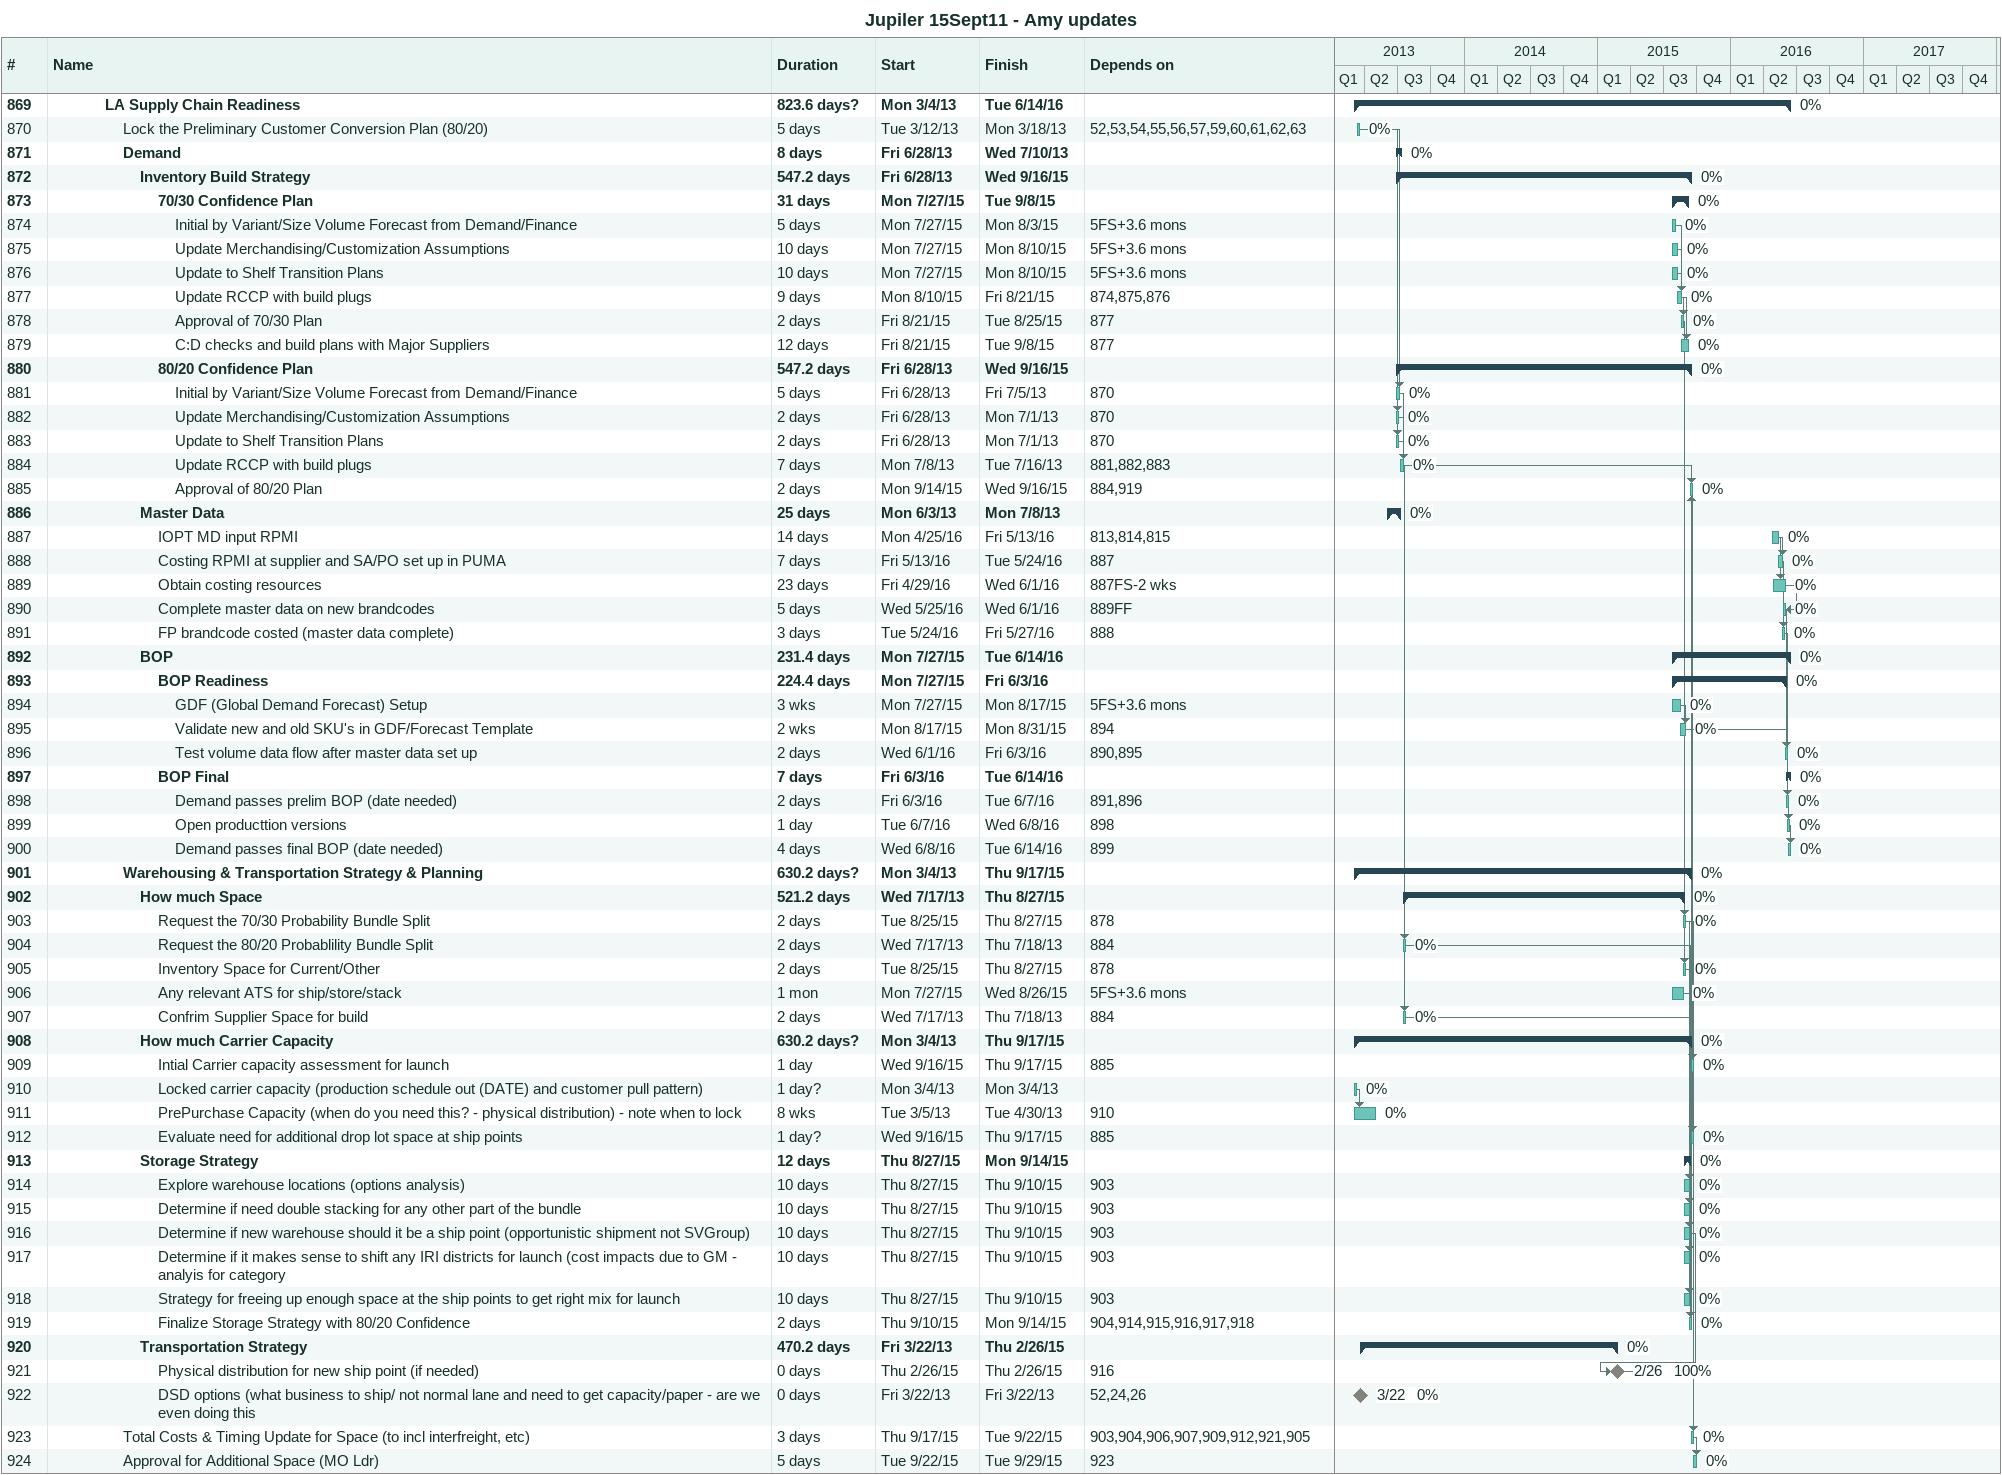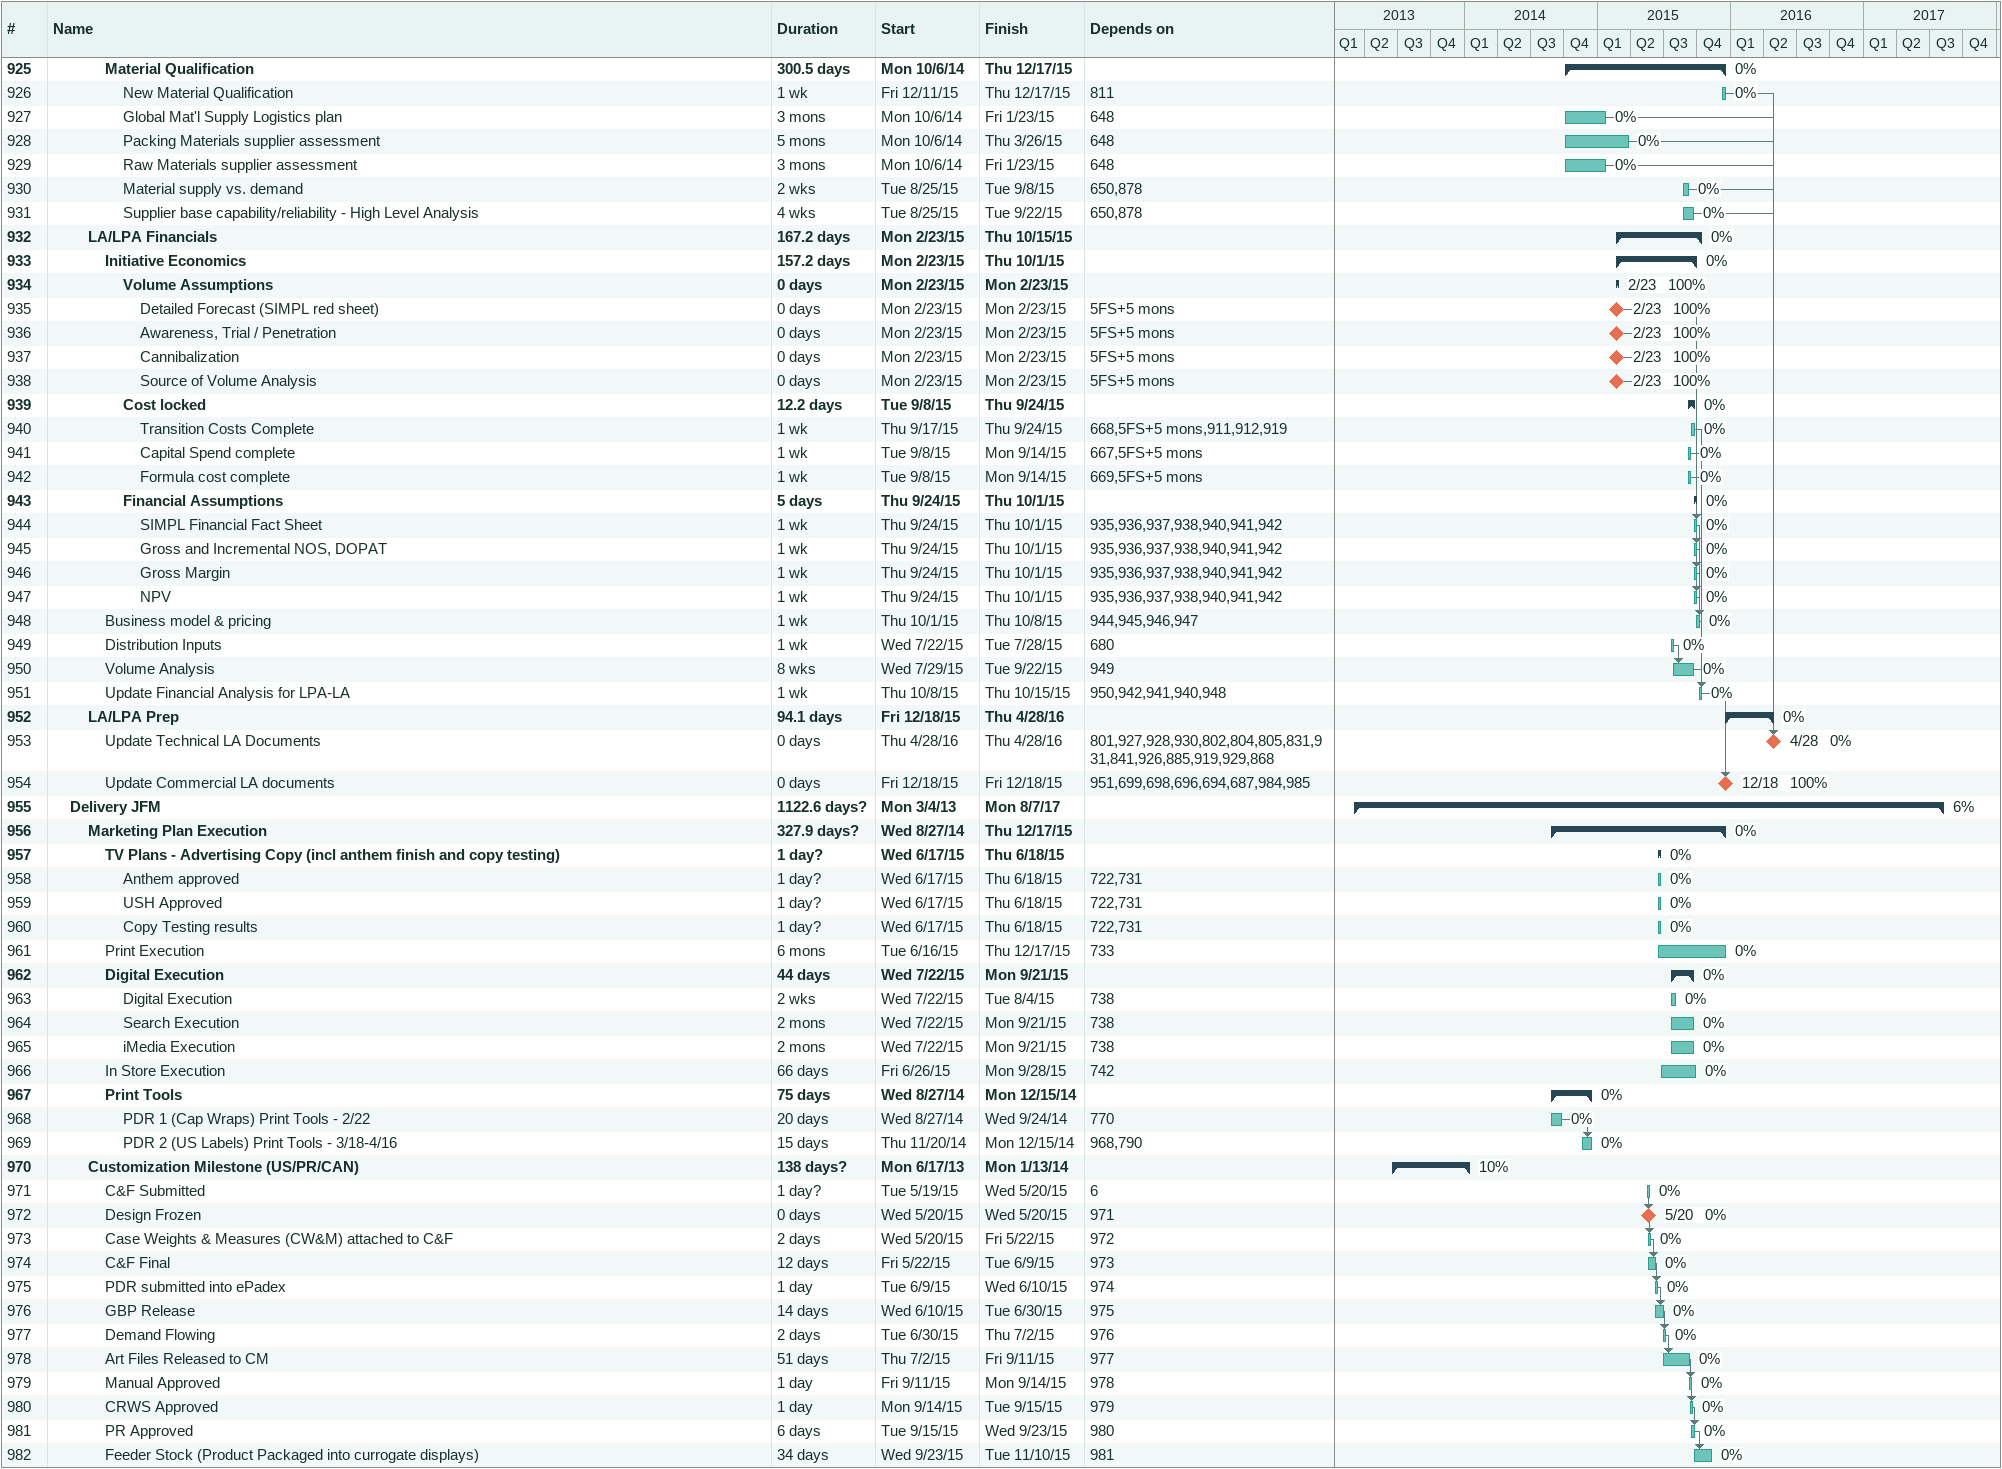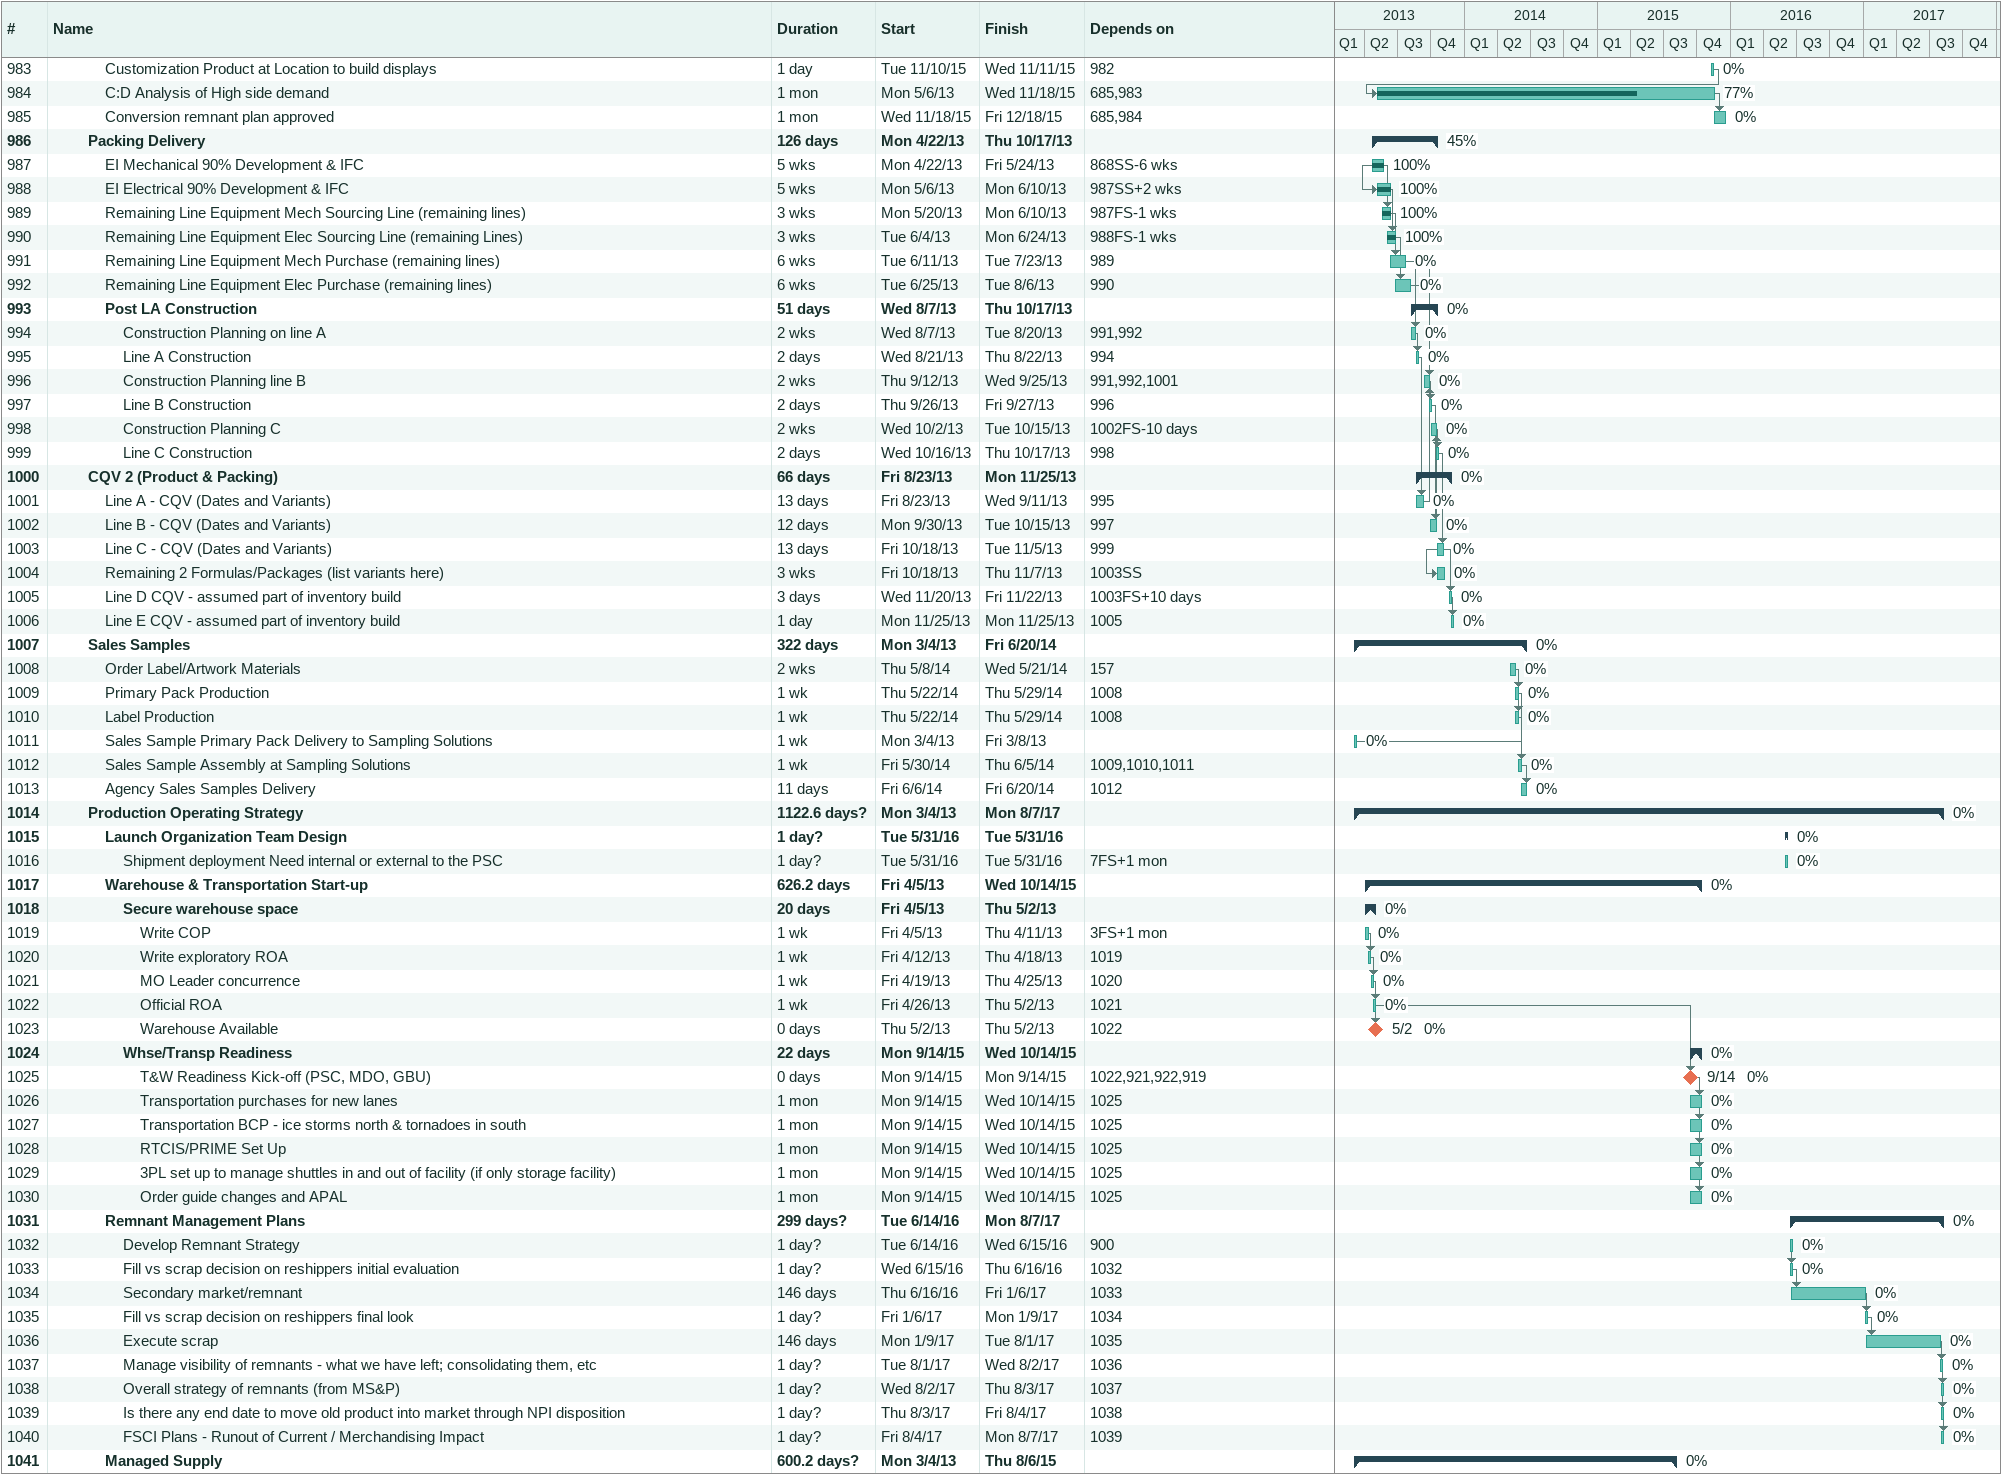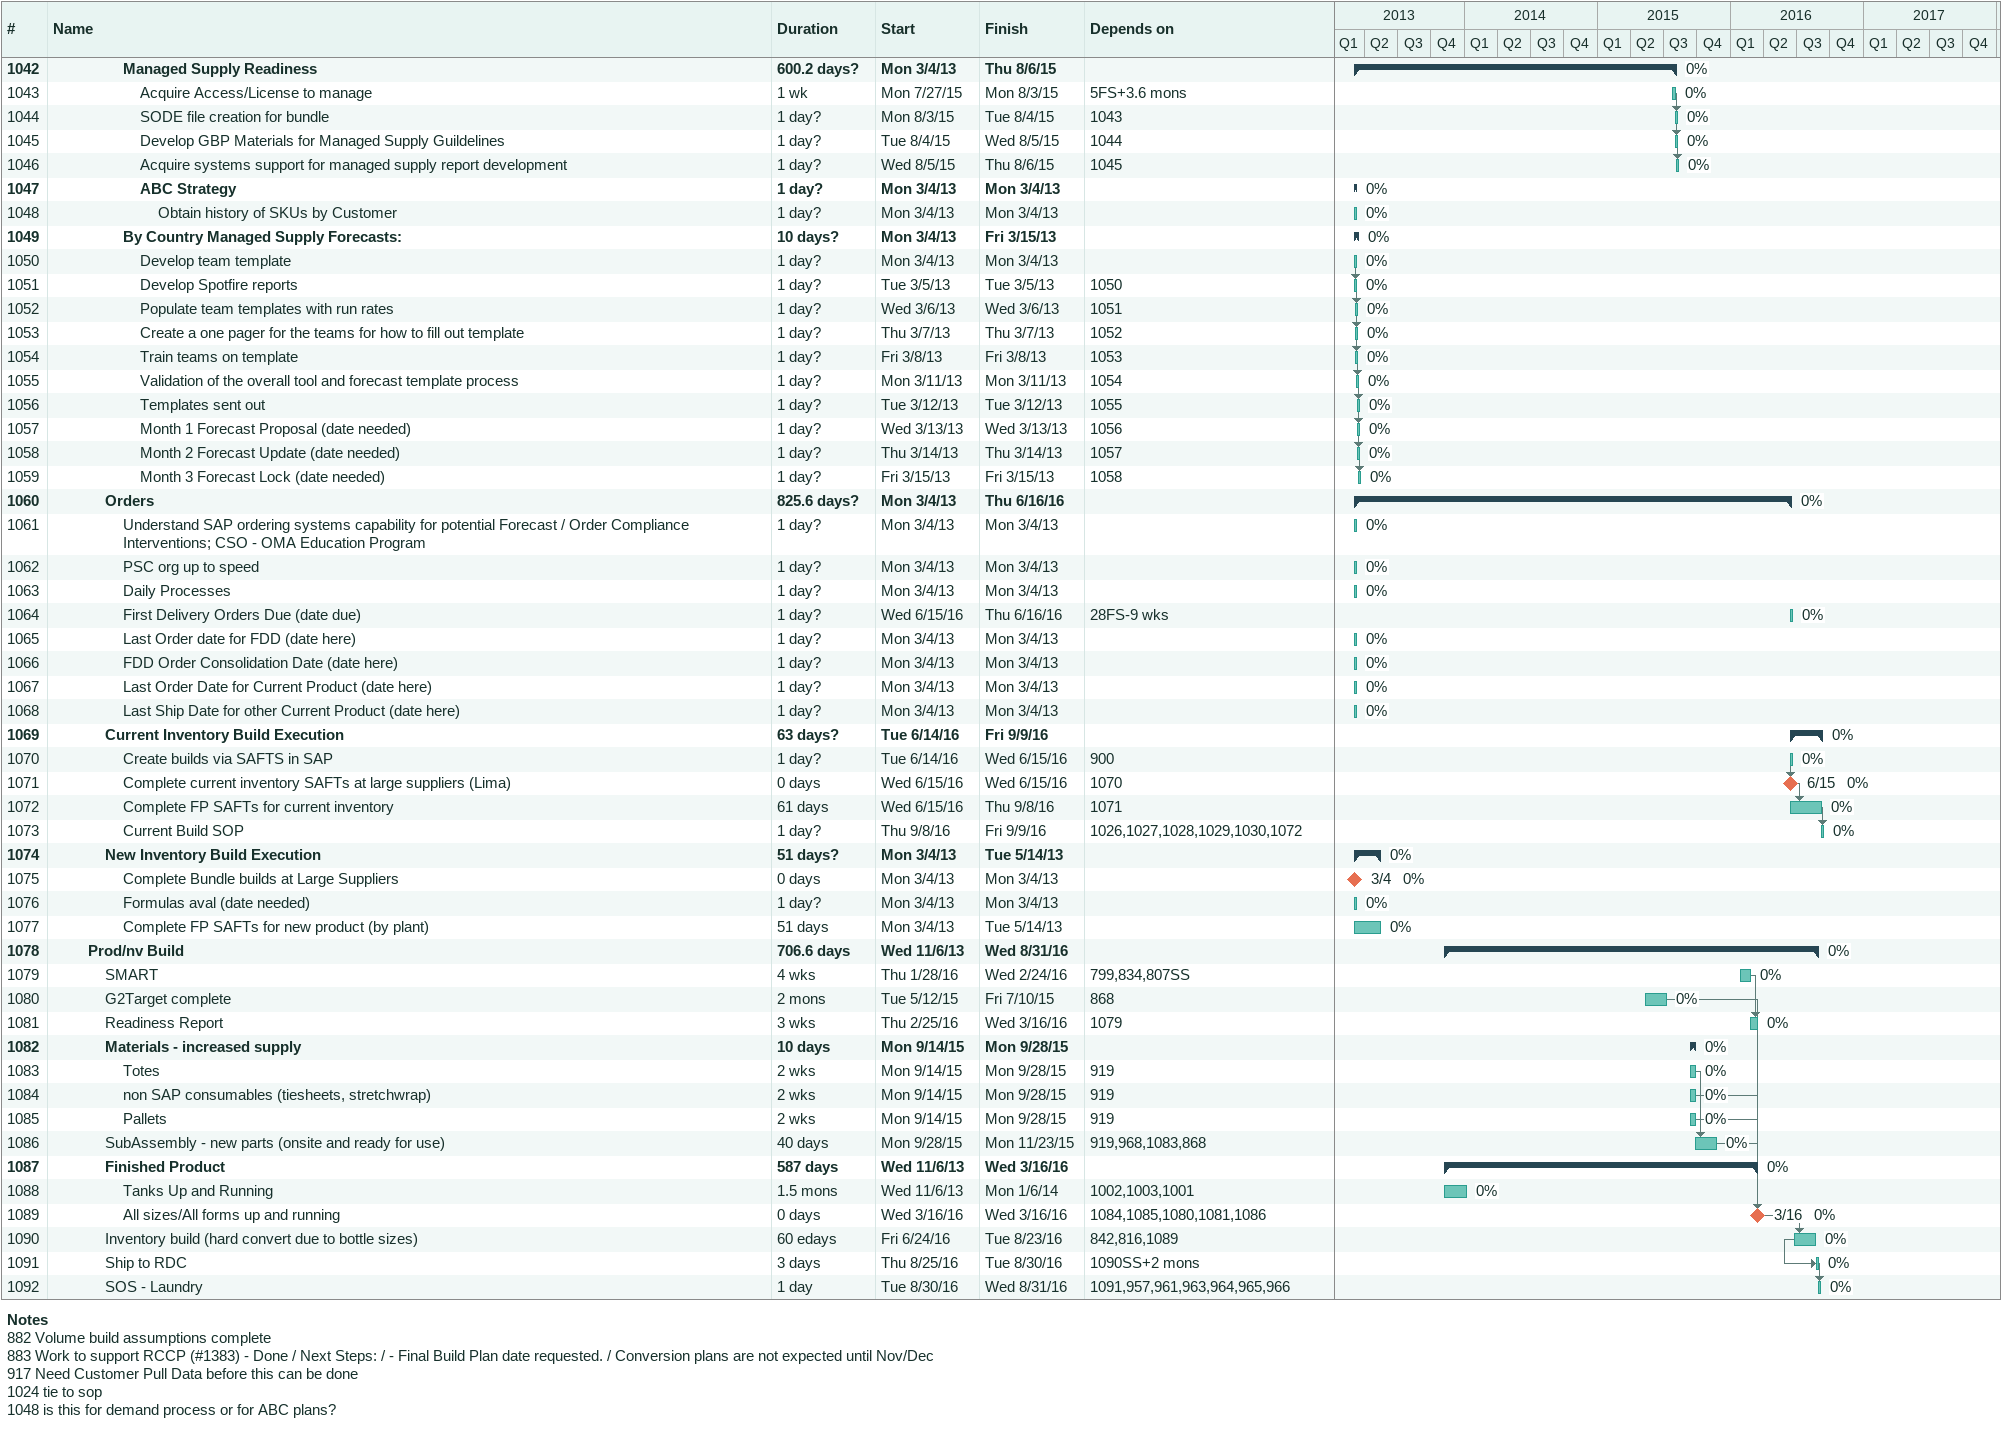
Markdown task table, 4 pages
Jupiler 15Sept11 - Amy updates

| ID | Level | Task | Duration | Start | Finish | Predecessors | % complete |
|---|---|---|---|---|---|---|---|
| 869 | 4 | **LA Supply Chain Readiness** | 823.6d? | 2013-03-04 | 2016-06-14 |  | 0 |
| 870 | 5 | Lock the Preliminary Customer Conversion Plan (80/20) | 5d | 2013-03-12 | 2013-03-18 | 52, 53, 54, 55, 56, 57, 59, 60, 61, 62, 63 | 0 |
| 871 | 5 | **Demand** | 8d | 2013-06-28 | 2013-07-10 |  | 0 |
| 872 | 6 | **Inventory Build Strategy** | 547.2d | 2013-06-28 | 2015-09-16 |  | 0 |
| 873 | 7 | **70/30 Confidence Plan** | 31d | 2015-07-27 | 2015-09-08 |  | 0 |
| 874 | 8 | Initial by Variant/Size Volume Forecast from Demand/Finance | 5d | 2015-07-27 | 2015-08-03 | 5FS+3.6mo | 0 |
| 875 | 8 | Update Merchandising/Customization Assumptions | 10d | 2015-07-27 | 2015-08-10 | 5FS+3.6mo | 0 |
| 876 | 8 | Update to Shelf Transition Plans | 10d | 2015-07-27 | 2015-08-10 | 5FS+3.6mo | 0 |
| 877 | 8 | Update RCCP with build plugs | 9d | 2015-08-10 | 2015-08-21 | 874, 875, 876 | 0 |
| 878 | 8 | Approval of 70/30 Plan | 2d | 2015-08-21 | 2015-08-25 | 877 | 0 |
| 879 | 8 | C:D checks and build plans with Major Suppliers | 12d | 2015-08-21 | 2015-09-08 | 877 | 0 |
| 880 | 7 | **80/20 Confidence Plan** | 547.2d | 2013-06-28 | 2015-09-16 |  | 0 |
| 881 | 8 | Initial by Variant/Size Volume Forecast from Demand/Finance | 5d | 2013-06-28 | 2013-07-05 | 870 | 0 |
| 882 | 8 | Update Merchandising/Customization Assumptions | 2d | 2013-06-28 | 2013-07-01 | 870 | 0 |
| 883 | 8 | Update to Shelf Transition Plans | 2d | 2013-06-28 | 2013-07-01 | 870 | 0 |
| 884 | 8 | Update RCCP with build plugs | 7d | 2013-07-08 | 2013-07-16 | 881, 882, 883 | 0 |
| 885 | 8 | Approval of 80/20 Plan | 2d | 2015-09-14 | 2015-09-16 | 884, 919 | 0 |
| 886 | 6 | **Master Data** | 25d | 2013-06-03 | 2013-07-08 |  | 0 |
| 887 | 7 | IOPT MD input RPMI | 14d | 2016-04-25 | 2016-05-13 | 813, 814, 815 | 0 |
| 888 | 7 | Costing RPMI at supplier and SA/PO set up in PUMA | 7d | 2016-05-13 | 2016-05-24 | 887 | 0 |
| 889 | 7 | Obtain costing resources | 23d | 2016-04-29 | 2016-06-01 | 887FS-2w | 0 |
| 890 | 7 | Complete master data on new brandcodes | 5d | 2016-05-25 | 2016-06-01 | 889FF | 0 |
| 891 | 7 | FP brandcode costed (master data complete) | 3d | 2016-05-24 | 2016-05-27 | 888 | 0 |
| 892 | 6 | **BOP** | 231.4d | 2015-07-27 | 2016-06-14 |  | 0 |
| 893 | 7 | **BOP Readiness** | 224.4d | 2015-07-27 | 2016-06-03 |  | 0 |
| 894 | 8 | GDF (Global Demand Forecast) Setup | 3w | 2015-07-27 | 2015-08-17 | 5FS+3.6mo | 0 |
| 895 | 8 | Validate new and old SKU's in GDF/Forecast Template | 2w | 2015-08-17 | 2015-08-31 | 894 | 0 |
| 896 | 8 | Test volume data flow after master data set up | 2d | 2016-06-01 | 2016-06-03 | 890, 895 | 0 |
| 897 | 7 | **BOP Final** | 7d | 2016-06-03 | 2016-06-14 |  | 0 |
| 898 | 8 | Demand passes prelim BOP (date needed) | 2d | 2016-06-03 | 2016-06-07 | 891, 896 | 0 |
| 899 | 8 | Open producttion versions | 1d | 2016-06-07 | 2016-06-08 | 898 | 0 |
| 900 | 8 | Demand passes final BOP (date needed) | 4d | 2016-06-08 | 2016-06-14 | 899 | 0 |
| 901 | 5 | **Warehousing & Transportation Strategy & Planning** | 630.2d? | 2013-03-04 | 2015-09-17 |  | 0 |
| 902 | 6 | **How much Space** | 521.2d | 2013-07-17 | 2015-08-27 |  | 0 |
| 903 | 7 | Request the 70/30 Probability Bundle Split | 2d | 2015-08-25 | 2015-08-27 | 878 | 0 |
| 904 | 7 | Request the 80/20 Probablility Bundle Split | 2d | 2013-07-17 | 2013-07-18 | 884 | 0 |
| 905 | 7 | Inventory Space for Current/Other | 2d | 2015-08-25 | 2015-08-27 | 878 | 0 |
| 906 | 7 | Any relevant ATS for ship/store/stack | 1mo | 2015-07-27 | 2015-08-26 | 5FS+3.6mo | 0 |
| 907 | 7 | Confrim Supplier Space for build | 2d | 2013-07-17 | 2013-07-18 | 884 | 0 |
| 908 | 6 | **How much Carrier Capacity** | 630.2d? | 2013-03-04 | 2015-09-17 |  | 0 |
| 909 | 7 | Intial Carrier capacity assessment for launch | 1d | 2015-09-16 | 2015-09-17 | 885 | 0 |
| 910 | 7 | Locked carrier capacity (production schedule out (DATE) and customer pull pattern) | 1d? | 2013-03-04 | 2013-03-04 |  | 0 |
| 911 | 7 | PrePurchase Capacity (when do you need this? - physical distribution) - note when to lock | 8w | 2013-03-05 | 2013-04-30 | 910 | 0 |
| 912 | 7 | Evaluate need for additional drop lot space at ship points | 1d? | 2015-09-16 | 2015-09-17 | 885 | 0 |
| 913 | 6 | **Storage Strategy** | 12d | 2015-08-27 | 2015-09-14 |  | 0 |
| 914 | 7 | Explore warehouse locations (options analysis) | 10d | 2015-08-27 | 2015-09-10 | 903 | 0 |
| 915 | 7 | Determine if need double stacking for any other part of the bundle | 10d | 2015-08-27 | 2015-09-10 | 903 | 0 |
| 916 | 7 | Determine if new warehouse should it be a ship point (opportunistic shipment not SVGroup) | 10d | 2015-08-27 | 2015-09-10 | 903 | 0 |
| 917 | 7 | Determine if it makes sense to shift any IRI districts for launch (cost impacts due to GM - analyis for category | 10d | 2015-08-27 | 2015-09-10 | 903 | 0 |
| 918 | 7 | Strategy for freeing up enough space at the ship points to get right mix for launch | 10d | 2015-08-27 | 2015-09-10 | 903 | 0 |
| 919 | 7 | Finalize Storage Strategy with 80/20 Confidence | 2d | 2015-09-10 | 2015-09-14 | 904, 914, 915, 916, 917, 918 | 0 |
| 920 | 6 | **Transportation Strategy** | 470.2d | 2013-03-22 | 2015-02-26 |  | 0 |
| 921 | 7 | Physical distribution for new ship point (if needed) | 0d | 2015-02-26 | 2015-02-26 | 916 | 100 |
| 922 | 7 | DSD options (what business to ship/ not normal lane and need to get capacity/paper - are we even doing this | 0d | 2013-03-22 | 2013-03-22 | 52, 24, 26 | 0 |
| 923 | 5 | Total Costs & Timing Update for Space (to incl interfreight, etc) | 3d | 2015-09-17 | 2015-09-22 | 903, 904, 906, 907, 909, 912, 921, 905 | 0 |
| 924 | 5 | Approval for Additional Space (MO Ldr) | 5d | 2015-09-22 | 2015-09-29 | 923 | 0 |
| 925 | 4 | **Material Qualification** | 300.5d | 2014-10-06 | 2015-12-17 |  | 0 |
| 926 | 5 | New Material Qualification | 1w | 2015-12-11 | 2015-12-17 | 811 | 0 |
| 927 | 5 | Global Mat'l Supply Logistics plan | 3mo | 2014-10-06 | 2015-01-23 | 648 | 0 |
| 928 | 5 | Packing Materials supplier assessment | 5mo | 2014-10-06 | 2015-03-26 | 648 | 0 |
| 929 | 5 | Raw Materials supplier assessment | 3mo | 2014-10-06 | 2015-01-23 | 648 | 0 |
| 930 | 5 | Material supply vs. demand | 2w | 2015-08-25 | 2015-09-08 | 650, 878 | 0 |
| 931 | 5 | Supplier base capability/reliability - High Level Analysis | 4w | 2015-08-25 | 2015-09-22 | 650, 878 | 0 |
| 932 | 3 | **LA/LPA Financials** | 167.2d | 2015-02-23 | 2015-10-15 |  | 0 |
| 933 | 4 | **Initiative Economics** | 157.2d | 2015-02-23 | 2015-10-01 |  | 0 |
| 934 | 5 | **Volume Assumptions** | 0d | 2015-02-23 | 2015-02-23 |  | 100 |
| 935 | 6 | Detailed Forecast (SIMPL red sheet) | 0d | 2015-02-23 | 2015-02-23 | 5FS+5mo | 100 |
| 936 | 6 | Awareness, Trial / Penetration | 0d | 2015-02-23 | 2015-02-23 | 5FS+5mo | 100 |
| 937 | 6 | Cannibalization | 0d | 2015-02-23 | 2015-02-23 | 5FS+5mo | 100 |
| 938 | 6 | Source of Volume Analysis | 0d | 2015-02-23 | 2015-02-23 | 5FS+5mo | 100 |
| 939 | 5 | **Cost locked** | 12.2d | 2015-09-08 | 2015-09-24 |  | 0 |
| 940 | 6 | Transition Costs Complete | 1w | 2015-09-17 | 2015-09-24 | 668, 5FS+5mo, 911, 912, 919 | 0 |
| 941 | 6 | Capital Spend complete | 1w | 2015-09-08 | 2015-09-14 | 667, 5FS+5mo | 0 |
| 942 | 6 | Formula cost complete | 1w | 2015-09-08 | 2015-09-14 | 669, 5FS+5mo | 0 |
| 943 | 5 | **Financial Assumptions** | 5d | 2015-09-24 | 2015-10-01 |  | 0 |
| 944 | 6 | SIMPL Financial Fact Sheet | 1w | 2015-09-24 | 2015-10-01 | 935, 936, 937, 938, 940, 941, 942 | 0 |
| 945 | 6 | Gross and Incremental NOS, DOPAT | 1w | 2015-09-24 | 2015-10-01 | 935, 936, 937, 938, 940, 941, 942 | 0 |
| 946 | 6 | Gross Margin | 1w | 2015-09-24 | 2015-10-01 | 935, 936, 937, 938, 940, 941, 942 | 0 |
| 947 | 6 | NPV | 1w | 2015-09-24 | 2015-10-01 | 935, 936, 937, 938, 940, 941, 942 | 0 |
| 948 | 4 | Business model & pricing | 1w | 2015-10-01 | 2015-10-08 | 944, 945, 946, 947 | 0 |
| 949 | 4 | Distribution Inputs | 1w | 2015-07-22 | 2015-07-28 | 680 | 0 |
| 950 | 4 | Volume Analysis | 8w | 2015-07-29 | 2015-09-22 | 949 | 0 |
| 951 | 4 | Update Financial Analysis for LPA-LA | 1w | 2015-10-08 | 2015-10-15 | 950, 942, 941, 940, 948 | 0 |
| 952 | 3 | **LA/LPA Prep** | 94.1d | 2015-12-18 | 2016-04-28 |  | 0 |
| 953 | 4 | Update Technical LA Documents | 0d | 2016-04-28 | 2016-04-28 | 801, 927, 928, 930, 802, 804, 805, 831, 931, 841, 926, 885, 919, 929, 868 | 0 |
| 954 | 4 | Update Commercial LA documents | 0d | 2015-12-18 | 2015-12-18 | 951, 699, 698, 696, 694, 687, 984, 985 | 100 |
| 955 | 2 | **Delivery JFM** | 1122.6d? | 2013-03-04 | 2017-08-07 |  | 6 |
| 956 | 3 | **Marketing Plan Execution** | 327.9d? | 2014-08-27 | 2015-12-17 |  | 0 |
| 957 | 4 | **TV Plans - Advertising Copy (incl anthem finish and copy testing)** | 1d? | 2015-06-17 | 2015-06-18 |  | 0 |
| 958 | 5 | Anthem approved | 1d? | 2015-06-17 | 2015-06-18 | 722, 731 | 0 |
| 959 | 5 | USH Approved | 1d? | 2015-06-17 | 2015-06-18 | 722, 731 | 0 |
| 960 | 5 | Copy Testing results | 1d? | 2015-06-17 | 2015-06-18 | 722, 731 | 0 |
| 961 | 4 | Print Execution | 6mo | 2015-06-16 | 2015-12-17 | 733 | 0 |
| 962 | 4 | **Digital Execution** | 44d | 2015-07-22 | 2015-09-21 |  | 0 |
| 963 | 5 | Digital Execution | 2w | 2015-07-22 | 2015-08-04 | 738 | 0 |
| 964 | 5 | Search Execution | 2mo | 2015-07-22 | 2015-09-21 | 738 | 0 |
| 965 | 5 | iMedia Execution | 2mo | 2015-07-22 | 2015-09-21 | 738 | 0 |
| 966 | 4 | In Store Execution | 66d | 2015-06-26 | 2015-09-28 | 742 | 0 |
| 967 | 4 | **Print Tools** | 75d | 2014-08-27 | 2014-12-15 |  | 0 |
| 968 | 5 | PDR 1 (Cap Wraps) Print Tools - 2/22 | 20d | 2014-08-27 | 2014-09-24 | 770 | 0 |
| 969 | 5 | PDR 2 (US Labels) Print Tools - 3/18-4/16 | 15d | 2014-11-20 | 2014-12-15 | 968, 790 | 0 |
| 970 | 3 | **Customization Milestone (US/PR/CAN)** | 138d? | 2013-06-17 | 2014-01-13 |  | 10 |
| 971 | 4 | C&F Submitted | 1d? | 2015-05-19 | 2015-05-20 | 6 | 0 |
| 972 | 4 | Design Frozen | 0d | 2015-05-20 | 2015-05-20 | 971 | 0 |
| 973 | 4 | Case Weights & Measures (CW&M) attached to C&F | 2d | 2015-05-20 | 2015-05-22 | 972 | 0 |
| 974 | 4 | C&F Final | 12d | 2015-05-22 | 2015-06-09 | 973 | 0 |
| 975 | 4 | PDR submitted into ePadex | 1d | 2015-06-09 | 2015-06-10 | 974 | 0 |
| 976 | 4 | GBP Release | 14d | 2015-06-10 | 2015-06-30 | 975 | 0 |
| 977 | 4 | Demand Flowing | 2d | 2015-06-30 | 2015-07-02 | 976 | 0 |
| 978 | 4 | Art Files Released to CM | 51d | 2015-07-02 | 2015-09-11 | 977 | 0 |
| 979 | 4 | Manual Approved | 1d | 2015-09-11 | 2015-09-14 | 978 | 0 |
| 980 | 4 | CRWS Approved | 1d | 2015-09-14 | 2015-09-15 | 979 | 0 |
| 981 | 4 | PR Approved | 6d | 2015-09-15 | 2015-09-23 | 980 | 0 |
| 982 | 4 | Feeder Stock (Product Packaged into currogate displays) | 34d | 2015-09-23 | 2015-11-10 | 981 | 0 |
| 983 | 4 | Customization Product at Location to build displays | 1d | 2015-11-10 | 2015-11-11 | 982 | 0 |
| 984 | 4 | C:D Analysis of High side demand | 1mo | 2013-05-06 | 2015-11-18 | 685, 983 | 77 |
| 985 | 4 | Conversion remnant plan approved | 1mo | 2015-11-18 | 2015-12-18 | 685, 984 | 0 |
| 986 | 3 | **Packing Delivery** | 126d | 2013-04-22 | 2013-10-17 |  | 45 |
| 987 | 4 | EI Mechanical 90% Development & IFC | 5w | 2013-04-22 | 2013-05-24 | 868SS-6w | 100 |
| 988 | 4 | EI Electrical 90% Development & IFC | 5w | 2013-05-06 | 2013-06-10 | 987SS+2w | 100 |
| 989 | 4 | Remaining Line Equipment Mech Sourcing Line (remaining lines) | 3w | 2013-05-20 | 2013-06-10 | 987FS-1w | 100 |
| 990 | 4 | Remaining Line Equipment Elec Sourcing Line (remaining Lines) | 3w | 2013-06-04 | 2013-06-24 | 988FS-1w | 100 |
| 991 | 4 | Remaining Line Equipment Mech Purchase (remaining lines) | 6w | 2013-06-11 | 2013-07-23 | 989 | 0 |
| 992 | 4 | Remaining Line Equipment Elec Purchase (remaining lines) | 6w | 2013-06-25 | 2013-08-06 | 990 | 0 |
| 993 | 4 | **Post LA Construction** | 51d | 2013-08-07 | 2013-10-17 |  | 0 |
| 994 | 5 | Construction Planning on line A | 2w | 2013-08-07 | 2013-08-20 | 991, 992 | 0 |
| 995 | 5 | Line A Construction | 2d | 2013-08-21 | 2013-08-22 | 994 | 0 |
| 996 | 5 | Construction Planning line B | 2w | 2013-09-12 | 2013-09-25 | 991, 992, 1001 | 0 |
| 997 | 5 | Line B Construction | 2d | 2013-09-26 | 2013-09-27 | 996 | 0 |
| 998 | 5 | Construction Planning C | 2w | 2013-10-02 | 2013-10-15 | 1002FS-10d | 0 |
| 999 | 5 | Line C Construction | 2d | 2013-10-16 | 2013-10-17 | 998 | 0 |
| 1000 | 3 | **CQV 2 (Product & Packing)** | 66d | 2013-08-23 | 2013-11-25 |  | 0 |
| 1001 | 4 | Line A - CQV (Dates and Variants) | 13d | 2013-08-23 | 2013-09-11 | 995 | 0 |
| 1002 | 4 | Line B - CQV (Dates and Variants) | 12d | 2013-09-30 | 2013-10-15 | 997 | 0 |
| 1003 | 4 | Line C - CQV (Dates and Variants) | 13d | 2013-10-18 | 2013-11-05 | 999 | 0 |
| 1004 | 4 | Remaining 2 Formulas/Packages (list variants here) | 3w | 2013-10-18 | 2013-11-07 | 1003SS | 0 |
| 1005 | 4 | Line D CQV - assumed part of inventory build | 3d | 2013-11-20 | 2013-11-22 | 1003FS+10d | 0 |
| 1006 | 4 | Line E CQV - assumed part of inventory build | 1d | 2013-11-25 | 2013-11-25 | 1005 | 0 |
| 1007 | 3 | **Sales Samples** | 322d | 2013-03-04 | 2014-06-20 |  | 0 |
| 1008 | 4 | Order Label/Artwork Materials | 2w | 2014-05-08 | 2014-05-21 | 157 | 0 |
| 1009 | 4 | Primary Pack Production | 1w | 2014-05-22 | 2014-05-29 | 1008 | 0 |
| 1010 | 4 | Label Production | 1w | 2014-05-22 | 2014-05-29 | 1008 | 0 |
| 1011 | 4 | Sales Sample Primary Pack Delivery to Sampling Solutions | 1w | 2013-03-04 | 2013-03-08 |  | 0 |
| 1012 | 4 | Sales Sample Assembly at Sampling Solutions | 1w | 2014-05-30 | 2014-06-05 | 1009, 1010, 1011 | 0 |
| 1013 | 4 | Agency Sales Samples Delivery | 11d | 2014-06-06 | 2014-06-20 | 1012 | 0 |
| 1014 | 3 | **Production Operating Strategy** | 1122.6d? | 2013-03-04 | 2017-08-07 |  | 0 |
| 1015 | 4 | **Launch Organization Team Design** | 1d? | 2016-05-31 | 2016-05-31 |  | 0 |
| 1016 | 5 | Shipment deployment Need internal or external to the PSC | 1d? | 2016-05-31 | 2016-05-31 | 7FS+1mo | 0 |
| 1017 | 4 | **Warehouse & Transportation Start-up** | 626.2d | 2013-04-05 | 2015-10-14 |  | 0 |
| 1018 | 5 | **Secure warehouse space** | 20d | 2013-04-05 | 2013-05-02 |  | 0 |
| 1019 | 6 | Write COP | 1w | 2013-04-05 | 2013-04-11 | 3FS+1mo | 0 |
| 1020 | 6 | Write exploratory ROA | 1w | 2013-04-12 | 2013-04-18 | 1019 | 0 |
| 1021 | 6 | MO Leader concurrence | 1w | 2013-04-19 | 2013-04-25 | 1020 | 0 |
| 1022 | 6 | Official ROA | 1w | 2013-04-26 | 2013-05-02 | 1021 | 0 |
| 1023 | 6 | Warehouse Available | 0d | 2013-05-02 | 2013-05-02 | 1022 | 0 |
| 1024 | 5 | **Whse/Transp Readiness** | 22d | 2015-09-14 | 2015-10-14 |  | 0 |
| 1025 | 6 | T&W Readiness Kick-off (PSC, MDO, GBU) | 0d | 2015-09-14 | 2015-09-14 | 1022, 921, 922, 919 | 0 |
| 1026 | 6 | Transportation purchases for new lanes | 1mo | 2015-09-14 | 2015-10-14 | 1025 | 0 |
| 1027 | 6 | Transportation BCP - ice storms north & tornadoes in south | 1mo | 2015-09-14 | 2015-10-14 | 1025 | 0 |
| 1028 | 6 | RTCIS/PRIME Set Up | 1mo | 2015-09-14 | 2015-10-14 | 1025 | 0 |
| 1029 | 6 | 3PL set up to manage shuttles in and out of facility (if only storage facility) | 1mo | 2015-09-14 | 2015-10-14 | 1025 | 0 |
| 1030 | 6 | Order guide changes and APAL | 1mo | 2015-09-14 | 2015-10-14 | 1025 | 0 |
| 1031 | 4 | **Remnant Management Plans** | 299d? | 2016-06-14 | 2017-08-07 |  | 0 |
| 1032 | 5 | Develop Remnant Strategy | 1d? | 2016-06-14 | 2016-06-15 | 900 | 0 |
| 1033 | 5 | Fill vs scrap decision on reshippers initial evaluation | 1d? | 2016-06-15 | 2016-06-16 | 1032 | 0 |
| 1034 | 5 | Secondary market/remnant | 146d | 2016-06-16 | 2017-01-06 | 1033 | 0 |
| 1035 | 5 | Fill vs scrap decision on reshippers final look | 1d? | 2017-01-06 | 2017-01-09 | 1034 | 0 |
| 1036 | 5 | Execute scrap | 146d | 2017-01-09 | 2017-08-01 | 1035 | 0 |
| 1037 | 5 | Manage visibility of remnants - what we have left; consolidating them, etc | 1d? | 2017-08-01 | 2017-08-02 | 1036 | 0 |
| 1038 | 5 | Overall strategy of remnants (from MS&P) | 1d? | 2017-08-02 | 2017-08-03 | 1037 | 0 |
| 1039 | 5 | Is there any end date to move old product into market through NPI disposition | 1d? | 2017-08-03 | 2017-08-04 | 1038 | 0 |
| 1040 | 5 | FSCI Plans - Runout of Current / Merchandising Impact | 1d? | 2017-08-04 | 2017-08-07 | 1039 | 0 |
| 1041 | 4 | **Managed Supply** | 600.2d? | 2013-03-04 | 2015-08-06 |  | 0 |
| 1042 | 5 | **Managed Supply Readiness** | 600.2d? | 2013-03-04 | 2015-08-06 |  | 0 |
| 1043 | 6 | Acquire Access/License to manage | 1w | 2015-07-27 | 2015-08-03 | 5FS+3.6mo | 0 |
| 1044 | 6 | SODE file creation for bundle | 1d? | 2015-08-03 | 2015-08-04 | 1043 | 0 |
| 1045 | 6 | Develop GBP Materials for Managed Supply Guildelines | 1d? | 2015-08-04 | 2015-08-05 | 1044 | 0 |
| 1046 | 6 | Acquire systems support for managed supply report development | 1d? | 2015-08-05 | 2015-08-06 | 1045 | 0 |
| 1047 | 6 | **ABC Strategy** | 1d? | 2013-03-04 | 2013-03-04 |  | 0 |
| 1048 | 7 | Obtain history of SKUs by Customer | 1d? | 2013-03-04 | 2013-03-04 |  | 0 |
| 1049 | 5 | **By Country Managed Supply Forecasts:** | 10d? | 2013-03-04 | 2013-03-15 |  | 0 |
| 1050 | 6 | Develop team template | 1d? | 2013-03-04 | 2013-03-04 |  | 0 |
| 1051 | 6 | Develop Spotfire reports | 1d? | 2013-03-05 | 2013-03-05 | 1050 | 0 |
| 1052 | 6 | Populate team templates with run rates | 1d? | 2013-03-06 | 2013-03-06 | 1051 | 0 |
| 1053 | 6 | Create a one pager for the teams for how to fill out template | 1d? | 2013-03-07 | 2013-03-07 | 1052 | 0 |
| 1054 | 6 | Train teams on template | 1d? | 2013-03-08 | 2013-03-08 | 1053 | 0 |
| 1055 | 6 | Validation of the overall tool and forecast template process | 1d? | 2013-03-11 | 2013-03-11 | 1054 | 0 |
| 1056 | 6 | Templates sent out | 1d? | 2013-03-12 | 2013-03-12 | 1055 | 0 |
| 1057 | 6 | Month 1 Forecast Proposal (date needed) | 1d? | 2013-03-13 | 2013-03-13 | 1056 | 0 |
| 1058 | 6 | Month 2 Forecast Update (date needed) | 1d? | 2013-03-14 | 2013-03-14 | 1057 | 0 |
| 1059 | 6 | Month 3 Forecast Lock (date needed) | 1d? | 2013-03-15 | 2013-03-15 | 1058 | 0 |
| 1060 | 4 | **Orders** | 825.6d? | 2013-03-04 | 2016-06-16 |  | 0 |
| 1061 | 5 | Understand SAP ordering systems capability for potential Forecast / Order Compliance Interventions; CSO - OMA Education Program | 1d? | 2013-03-04 | 2013-03-04 |  | 0 |
| 1062 | 5 | PSC org up to speed | 1d? | 2013-03-04 | 2013-03-04 |  | 0 |
| 1063 | 5 | Daily Processes | 1d? | 2013-03-04 | 2013-03-04 |  | 0 |
| 1064 | 5 | First Delivery Orders Due (date due) | 1d? | 2016-06-15 | 2016-06-16 | 28FS-9w | 0 |
| 1065 | 5 | Last Order date for FDD (date here) | 1d? | 2013-03-04 | 2013-03-04 |  | 0 |
| 1066 | 5 | FDD Order Consolidation Date (date here) | 1d? | 2013-03-04 | 2013-03-04 |  | 0 |
| 1067 | 5 | Last Order Date for Current Product (date here) | 1d? | 2013-03-04 | 2013-03-04 |  | 0 |
| 1068 | 5 | Last Ship Date for other Current Product (date here) | 1d? | 2013-03-04 | 2013-03-04 |  | 0 |
| 1069 | 4 | **Current Inventory Build Execution** | 63d? | 2016-06-14 | 2016-09-09 |  | 0 |
| 1070 | 5 | Create builds via SAFTS in SAP | 1d? | 2016-06-14 | 2016-06-15 | 900 | 0 |
| 1071 | 5 | Complete current inventory SAFTs at large suppliers (Lima) | 0d | 2016-06-15 | 2016-06-15 | 1070 | 0 |
| 1072 | 5 | Complete FP SAFTs for current inventory | 61d | 2016-06-15 | 2016-09-08 | 1071 | 0 |
| 1073 | 5 | Current Build SOP | 1d? | 2016-09-08 | 2016-09-09 | 1026, 1027, 1028, 1029, 1030, 1072 | 0 |
| 1074 | 4 | **New Inventory Build Execution** | 51d? | 2013-03-04 | 2013-05-14 |  | 0 |
| 1075 | 5 | Complete Bundle builds at Large Suppliers | 0d | 2013-03-04 | 2013-03-04 |  | 0 |
| 1076 | 5 | Formulas aval (date needed) | 1d? | 2013-03-04 | 2013-03-04 |  | 0 |
| 1077 | 5 | Complete FP SAFTs for new product (by plant) | 51d | 2013-03-04 | 2013-05-14 |  | 0 |
| 1078 | 3 | **Prod/nv Build** | 706.6d | 2013-11-06 | 2016-08-31 |  | 0 |
| 1079 | 4 | SMART | 4w | 2016-01-28 | 2016-02-24 | 799, 834, 807SS | 0 |
| 1080 | 4 | G2Target complete | 2mo | 2015-05-12 | 2015-07-10 | 868 | 0 |
| 1081 | 4 | Readiness Report | 3w | 2016-02-25 | 2016-03-16 | 1079 | 0 |
| 1082 | 4 | **Materials - increased supply** | 10d | 2015-09-14 | 2015-09-28 |  | 0 |
| 1083 | 5 | Totes | 2w | 2015-09-14 | 2015-09-28 | 919 | 0 |
| 1084 | 5 | non SAP consumables (tiesheets, stretchwrap) | 2w | 2015-09-14 | 2015-09-28 | 919 | 0 |
| 1085 | 5 | Pallets | 2w | 2015-09-14 | 2015-09-28 | 919 | 0 |
| 1086 | 4 | SubAssembly - new parts (onsite and ready for use) | 40d | 2015-09-28 | 2015-11-23 | 919, 968, 1083, 868 | 0 |
| 1087 | 4 | **Finished Product** | 587d | 2013-11-06 | 2016-03-16 |  | 0 |
| 1088 | 5 | Tanks Up and Running | 1.5mo | 2013-11-06 | 2014-01-06 | 1002, 1003, 1001 | 0 |
| 1089 | 5 | All sizes/All forms up and running | 0d | 2016-03-16 | 2016-03-16 | 1084, 1085, 1080, 1081, 1086 | 0 |
| 1090 | 4 | Inventory build (hard convert due to bottle sizes) | 60ed | 2016-06-24 | 2016-08-23 | 842, 816, 1089 | 0 |
| 1091 | 4 | Ship to RDC | 3d | 2016-08-25 | 2016-08-30 | 1090SS+2mo | 0 |
| 1092 | 4 | SOS - Laundry | 1d | 2016-08-30 | 2016-08-31 | 1091, 957, 961, 963, 964, 965, 966 | 0 |

Notes
- 882: Volume build assumptions complete
- 883: Work to support RCCP (#1383) - Done / Next Steps: / - Final Build Plan date requested. / Conversion plans are not expected until Nov/Dec
- 917: Need Customer Pull Data before this can be done
- 1024: tie to sop
- 1048: is this for demand process or for ABC plans?
